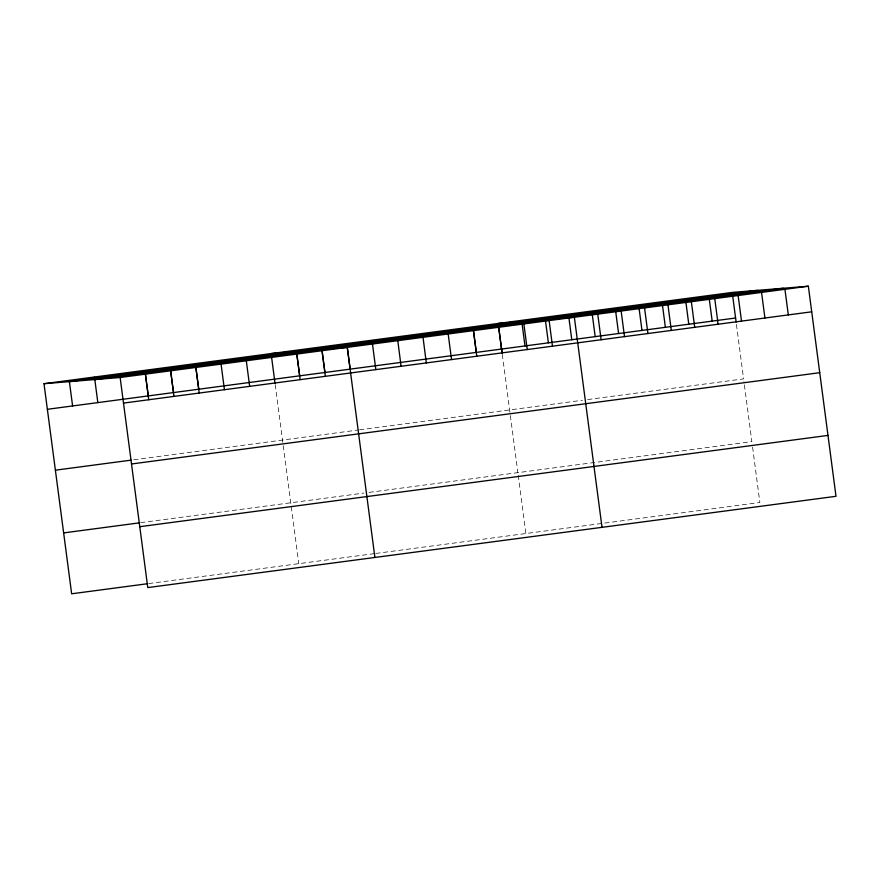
<?xml version="1.0" encoding="UTF-8"?>
<svg xmlns="http://www.w3.org/2000/svg" width="880" height="880" viewBox="0 0 880 880"><rect width="100%" height="100%" fill="white"/><g stroke="black" fill="none" stroke-linecap="round" stroke-linejoin="round"><path stroke-width="0.66" stroke-dasharray="4.4 3.3" d="M133.749 459.789L358.193 430.012M359.524 429.836L582.406 400.268M587.598 399.575L743.6 378.884L736.296 323.422M140.679 522.687L363.803 493.086M369.116 492.382L751.85 441.617L743.941 381.502M148.687 583.572L374.473 553.619M375.804 553.443L759.869 502.491L752.213 444.323M502.304 354.453L517.858 472.648M518.221 475.354L525.877 533.533M275.187 384.582L298.771 563.662"/><path stroke-width="1.32" d="M44 383.702L732.215 292.413L808.346 286.209L836 496.298L147.785 587.587L120.131 377.509L44 383.702L71.654 593.791L147.356 583.748M69.124 381.656L757.339 290.367M95.007 379.555L783.222 288.255M120.131 377.509L808.346 286.209M47.366 409.299L735.581 318.01M123.497 403.095L811.712 311.806M55.385 470.184L131.087 460.141M131.516 463.98L819.731 372.691M63.646 532.906L139.348 522.863M139.777 526.702L827.981 435.413M498.223 323.455L574.354 317.251L602.008 527.329M271.106 353.584L347.237 347.38L374.902 557.458M784.938 289.322L788.315 314.908M761.541 292.424L764.918 318.01M738.144 295.526L741.51 321.123M732.743 296.45L736.12 322.069M714.747 298.628L718.113 324.225M709.17 298.21L712.184 321.112M691.35 301.73L694.716 327.327M685.949 302.665L688.787 324.214M667.942 304.832L671.319 330.429M662.365 304.425L665.379 327.316M644.545 307.945L647.922 333.531M639.144 308.869L641.982 330.418M621.148 311.047L624.514 336.633M615.571 310.629L618.585 333.531M597.751 314.149L601.117 339.746M592.35 315.084L595.188 336.633M568.777 316.833L571.791 339.735M549.12 320.595L552.486 346.192M545.545 321.288L548.383 342.837M523.886 323.95L527.252 349.536M521.972 323.048L524.986 345.939M498.751 327.492L502.128 353.1M498.652 327.294L502.018 352.891M473.517 330.847L476.355 352.396M473.418 330.638L476.784 356.235M448.173 333.993L451.55 359.579M422.873 336.193L426.316 362.934M397.639 339.537L401.082 366.278M372.471 344.036L375.848 369.622M347.347 347.578L350.185 369.127M321.937 349.58L324.951 372.482M322.003 350.724L325.38 376.321M296.703 352.924L299.717 375.826M296.769 354.079L300.146 379.665M271.469 356.279L275.011 383.229M246.301 360.767L249.667 386.364M221.067 364.111L224.433 389.708M195.756 366.311L198.781 389.213M195.833 367.466L199.199 393.052M170.522 369.666L173.536 392.557M170.599 370.81L173.965 396.407M145.288 373.01L148.302 395.912M145.365 374.154L148.731 399.751M94.468 377.014L97.834 402.6M69.41 381.711L72.6 405.955"/></g></svg>
